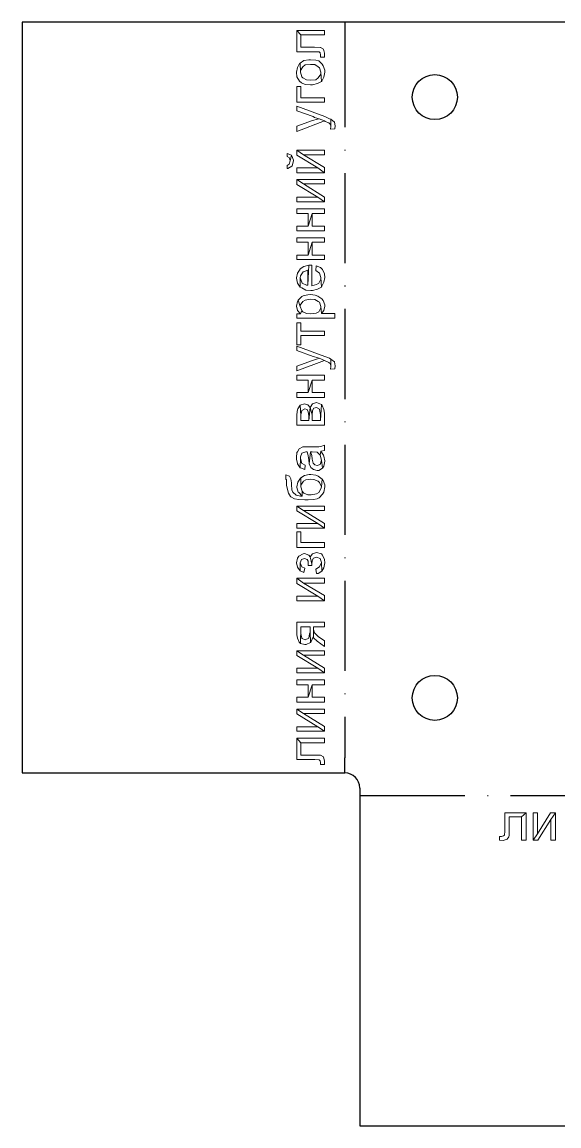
# Model space of a CAD drawing. Header units: millimetres. Extents: x -999 to 572, y 278 to 1201.
# Drawn here: x -228.5 to -157, y 278 to 425 of the extents above; entities that cross this region are included whole.
import ezdxf

# ---------------------------------------------------------------- set-up
doc = ezdxf.new("R2010")
doc.units = ezdxf.units.MM
doc.header["$MEASUREMENT"] = 0
doc.linetypes.add('ACAD_ISO10W100', pattern=[18, 12, -3, 0, -3])
doc.layers.add('Drawing', color=30, linetype='Continuous')

# ---------------------------------------------------------------- blocks, each defined once
blk = doc.blocks.new('Insert24')
at = {"color": 0}
for p, q in [((-926.14, 1500.73), (-926.14, 1400.73)), ((-721.14, 1500.73), (-926.14, 1500.73)), ((-883.14, 1500.73), (-883.14, 1498.73)), ((-883.14, 1400.73), (-883.14, 1402.73)), ((-926.14, 1400.73), (-883.14, 1400.73)), ((-881.14, 1398.73), (-881.14, 1353.73)), ((-881.14, 1397.73), (-879.14, 1397.73)), ((-881.14, 1353.73), (-745.14, 1353.73))]:
    blk.add_line(p, q, dxfattribs=at)
for centre in [(-871.14, 1490.74), (-871.14, 1410.73)]:
    blk.add_circle(centre, 3, dxfattribs=at)
blk.add_arc((-883.14, 1398.73), 2, 0, 90, dxfattribs=at)

msp = doc.modelspace()

# ---------------------------------------------------------------- linework, layer by layer
at = {"layer": 'Drawing', "linetype": 'ACAD_ISO10W100'}
for p, q in [((-185.5, 423), (-185.5, 327)), ((-181.5, 322), (-49.5, 322))]:
    msp.add_line(p, q, dxfattribs=at)
at = {"layer": 'Drawing', "color": 30, "lineweight": 0}
for points in [[(-191.87, 423.87), (-191.87, 421.03), (-189.49, 421.03), (-188.91, 421.03), (-188.8, 420.92), (-188.74, 420.63), (-188.74, 420.34), (-188.22, 420.34), (-188.22, 420.86), (-188.33, 421.38), (-188.74, 421.61), (-188.8, 421.61), (-189.55, 421.67), (-191.34, 421.67), (-191.34, 423.29)], [(-191.87, 423.87), (-191.34, 423.29), (-188.22, 423.29), (-188.22, 423.87)], [(-191.92, 418.31), (-191.87, 417.73), (-191.52, 417.15), (-191.29, 416.92), (-190.77, 416.69), (-190.07, 416.63), (-189.78, 416.63), (-189.14, 416.81), (-188.62, 417.1), (-188.68, 418.31), (-188.68, 418.08), (-189.03, 417.56), (-189.38, 417.33), (-190.07, 417.27), (-190.59, 417.33), (-191.11, 417.56), (-191.23, 417.73), (-191.4, 418.31), (-191.46, 419.53), (-191.52, 419.47), (-191.81, 418.95)], [(-191.46, 419.53), (-191.4, 418.31), (-191.4, 418.54), (-191.11, 419.06), (-190.77, 419.29), (-190.07, 419.35), (-189.49, 419.35), (-189.03, 419.06), (-188.86, 418.89), (-188.68, 418.31), (-188.62, 417.1), (-188.57, 417.15), (-188.28, 417.67), (-188.16, 418.31), (-188.16, 418.6), (-188.39, 419.18), (-188.51, 419.41), (-188.97, 419.82), (-189.38, 419.93), (-190.07, 419.99), (-190.3, 419.99), (-190.94, 419.87)], [(-191.87, 416.4), (-191.87, 414.32), (-188.22, 414.32), (-188.22, 414.9), (-191.34, 414.9), (-191.34, 416.4)], [(-191.87, 413.8), (-191.87, 413.16), (-189.72, 412.41), (-189.55, 412.29), (-188.91, 412.12), (-188.22, 411.83), (-188.1, 411.77), (-187.64, 411.6), (-187.41, 411.37), (-187.35, 411.08), (-187.35, 412.06), (-187.52, 412.12), (-188.16, 412.41)], [(-191.87, 411.13), (-191.87, 410.44), (-188.22, 411.83), (-188.91, 412.12), (-189.14, 412.06), (-189.78, 411.89)], [(-187.41, 410.73), (-186.83, 410.79), (-186.77, 411.19), (-186.89, 411.65), (-187.35, 412.06), (-187.35, 411.08)], [(-193.2, 407.49), (-193.2, 407.08), (-192.85, 406.91), (-192.79, 406.5), (-192.62, 407.26)], [(-193.2, 405.92), (-193.2, 405.52), (-193.08, 405.52), (-192.56, 405.81), (-192.5, 405.87), (-192.33, 406.5), (-192.33, 406.62), (-192.56, 407.2), (-192.62, 407.26), (-192.79, 406.5), (-192.91, 406.1)], [(-191.87, 407.95), (-191.87, 407.26), (-189.09, 405.58), (-188.22, 404.94), (-188.22, 405.64), (-191, 407.31)], [(-191.87, 407.95), (-191, 407.31), (-188.22, 407.31), (-188.22, 407.95)], [(-191.87, 405.58), (-191.87, 404.94), (-188.22, 404.94), (-189.09, 405.58)], [(-191.87, 404.02), (-191.87, 403.38), (-189.09, 401.7), (-188.22, 401.06), (-188.22, 401.7), (-191, 403.44)], [(-191.87, 404.02), (-191, 403.44), (-188.22, 403.44), (-188.22, 404.02)], [(-191.87, 401.7), (-191.87, 401.06), (-188.22, 401.06), (-189.09, 401.7)], [(-191.87, 400.14), (-191.87, 399.5), (-190.36, 399.5), (-190.36, 397.82), (-189.84, 399.5), (-188.22, 399.5), (-188.22, 400.14)], [(-191.87, 397.82), (-191.87, 397.19), (-188.22, 397.19), (-188.22, 397.82), (-189.84, 397.82), (-189.84, 399.5), (-190.36, 397.82)], [(-191.87, 396.26), (-191.87, 395.68), (-190.36, 395.68), (-190.36, 393.94), (-189.84, 395.68), (-188.22, 395.68), (-188.22, 396.26)], [(-191.87, 393.94), (-191.87, 393.37), (-188.22, 393.37), (-188.22, 393.94), (-189.84, 393.94), (-189.84, 395.68), (-190.36, 393.94)], [(-191.92, 390.93), (-191.92, 390.88), (-191.81, 390.24), (-191.46, 389.72), (-191.46, 390.93), (-191.4, 391.22), (-191.05, 391.74), (-191, 391.74), (-190.42, 391.98), (-190.42, 389.95), (-190.3, 392.61), (-190.94, 392.44), (-191.46, 392.15), (-191.46, 392.09), (-191.81, 391.57)], [(-191.46, 389.72), (-191.23, 389.6), (-190.71, 389.31), (-190.01, 389.26), (-189.78, 389.26), (-189.14, 389.43), (-188.62, 389.72), (-188.68, 390.99), (-188.68, 390.76), (-188.97, 390.24), (-189.26, 390.07), (-189.9, 389.89), (-189.9, 392.61), (-190.07, 392.61), (-190.3, 392.61), (-190.42, 389.95), (-190.59, 389.95), (-191.17, 390.24), (-191.23, 390.36), (-191.46, 390.93)], [(-189.38, 391.92), (-189.38, 391.92), (-188.86, 391.57), (-188.68, 390.99), (-188.62, 389.72), (-188.57, 389.83), (-188.28, 390.36), (-188.16, 390.99), (-188.22, 391.46), (-188.45, 392.03), (-188.74, 392.32), (-189.32, 392.56)], [(-191.69, 387.98), (-191.46, 387.11), (-191.46, 387.29), (-191.11, 387.81), (-190.77, 387.98), (-190.07, 388.1), (-189.49, 388.04), (-189.03, 387.81), (-188.86, 387.69), (-188.68, 387.11), (-188.62, 386.19), (-188.28, 386.59), (-188.16, 387.17), (-188.16, 387.35), (-188.39, 387.92), (-188.57, 388.16), (-189.09, 388.5), (-189.43, 388.62), (-190.07, 388.74), (-190.42, 388.68), (-191.05, 388.56), (-191.23, 388.45)], [(-191.92, 387.17), (-191.81, 386.59), (-191.4, 386.13), (-191.23, 386.59), (-191.46, 387.11), (-191.69, 387.98), (-191.81, 387.81)], [(-191.87, 386.13), (-191.87, 385.55), (-186.83, 385.55), (-186.83, 386.19), (-188.62, 386.19), (-188.68, 387.11), (-188.68, 386.94), (-188.97, 386.42), (-189.32, 386.25), (-190.01, 386.13), (-190.59, 386.19), (-191.11, 386.42), (-191.23, 386.59), (-191.4, 386.13)], [(-191.87, 384.97), (-191.87, 382.02), (-191.34, 382.02), (-191.34, 383.24), (-188.22, 383.24), (-188.22, 383.82), (-191.34, 383.82), (-191.34, 384.97)], [(-191.87, 381.85), (-191.87, 381.27), (-189.72, 380.46), (-189.55, 380.4), (-188.91, 380.23), (-188.22, 379.94), (-188.1, 379.88), (-187.64, 379.65), (-187.41, 379.47), (-187.35, 379.13), (-187.35, 380.11), (-187.52, 380.23), (-188.16, 380.46)], [(-191.87, 379.19), (-191.87, 378.55), (-188.22, 379.94), (-188.91, 380.23), (-189.14, 380.17), (-189.78, 379.94)], [(-187.41, 378.78), (-186.83, 378.84), (-186.77, 379.24), (-186.89, 379.76), (-187.35, 380.11), (-187.35, 379.13)], [(-191.87, 377.97), (-191.87, 377.33), (-190.36, 377.33), (-190.36, 375.65), (-189.84, 377.33), (-188.22, 377.33), (-188.22, 377.97)], [(-191.87, 375.65), (-191.87, 375.02), (-188.22, 375.02), (-188.22, 375.65), (-189.84, 375.65), (-189.84, 377.33), (-190.36, 375.65)], [(-191.87, 372.76), (-191.87, 371.31), (-188.22, 371.31), (-188.22, 372.93), (-188.28, 373.4), (-188.51, 373.92), (-188.62, 374.09), (-188.74, 371.95), (-189.84, 371.95), (-189.84, 372.7), (-190.13, 373.69), (-190.3, 371.95), (-191.34, 371.95), (-191.34, 372.59), (-191.46, 373.98), (-191.75, 373.51), (-191.81, 373.4)], [(-191.46, 373.98), (-191.34, 372.59), (-191.34, 372.7), (-191.23, 373.28), (-190.82, 373.51), (-190.53, 373.4), (-190.36, 373.11), (-190.3, 372.59), (-190.3, 371.95), (-190.13, 373.69), (-190.42, 374.03), (-190.88, 374.15)], [(-190.13, 373.69), (-189.84, 372.7), (-189.78, 373.28), (-189.61, 373.57), (-189.26, 373.69), (-188.86, 373.46), (-188.86, 373.4), (-188.74, 372.76), (-188.74, 371.95), (-188.62, 374.09), (-189.26, 374.32), (-189.78, 374.15)], [(-191.92, 367.03), (-191.92, 366.8), (-191.81, 366.22), (-191.81, 366.16), (-191.46, 365.64), (-191.4, 366.92), (-191.4, 367.09), (-191.23, 367.61), (-190.71, 367.78), (-190.53, 367.78), (-190.42, 367.44), (-190.3, 366.74), (-190.24, 366.16), (-190.07, 367.78), (-189.84, 367.78), (-189.2, 367.73), (-188.8, 367.32), (-188.8, 367.32), (-188.68, 367.84), (-188.22, 367.96), (-188.22, 368.65), (-188.68, 368.48), (-188.97, 368.42), (-189.72, 368.42), (-190.59, 368.42), (-191.11, 368.42), (-191.58, 368.19), (-191.81, 367.78), (-191.87, 367.67)], [(-190.24, 366.16), (-190.01, 365.7), (-189.67, 365.41), (-189.2, 365.29), (-188.97, 365.29), (-188.45, 365.58), (-188.62, 366.68), (-188.8, 366.1), (-189.2, 365.93), (-189.49, 366.05), (-189.72, 366.28), (-189.84, 366.8), (-189.9, 367.26), (-190.07, 367.78)], [(-188.8, 367.32), (-188.62, 366.68), (-188.45, 365.58), (-188.28, 365.87), (-188.16, 366.51), (-188.16, 366.57), (-188.28, 367.2), (-188.33, 367.32), (-188.68, 367.84)], [(-191.46, 365.64), (-191.4, 365.64), (-190.82, 365.41), (-190.77, 365.99), (-191.29, 366.28), (-191.29, 366.34), (-191.4, 366.92)], [(-193.37, 364.14), (-193.25, 364.02), (-193.25, 364.02), (-193.25, 363.33), (-193.2, 362.92), (-193.02, 362.28), (-192.73, 361.82), (-192.68, 361.76), (-192.21, 361.53), (-191.63, 361.42), (-190.82, 361.36), (-190.36, 361.36), (-189.67, 361.42), (-189.2, 361.53), (-188.91, 361.65), (-188.45, 362.11), (-188.28, 362.4), (-188.16, 363.1), (-188.16, 363.38), (-188.39, 363.96), (-188.51, 364.14), (-188.62, 363.1), (-188.68, 362.86), (-188.97, 362.34), (-189.26, 362.17), (-189.96, 362.05), (-190.42, 362.05), (-190.94, 362.28), (-191.17, 362.52), (-191.17, 361.88), (-191.4, 361.88), (-191.98, 362), (-192.44, 362.4), (-192.56, 362.69), (-192.62, 363.44), (-192.62, 363.62), (-192.68, 364.19), (-192.85, 364.54), (-193.37, 364.72)], [(-191.34, 364.31), (-191.34, 363.1), (-191.34, 363.33), (-191, 363.85), (-190.71, 364.02), (-190.07, 364.14), (-189.61, 364.08), (-189.03, 363.85), (-188.86, 363.67), (-188.62, 363.1), (-188.51, 364.14), (-189.03, 364.54), (-189.38, 364.66), (-190.01, 364.77), (-190.24, 364.77), (-190.88, 364.6)], [(-191.87, 363.1), (-191.87, 363.04), (-191.69, 362.4), (-191.63, 362.34), (-191.17, 361.88), (-191.17, 362.52), (-191.34, 363.1), (-191.34, 364.31), (-191.4, 364.25), (-191.75, 363.73)], [(-191.87, 360.55), (-191.87, 359.91), (-189.09, 358.23), (-188.22, 357.6), (-188.22, 358.23), (-191, 359.97)], [(-191.87, 360.55), (-191, 359.97), (-188.22, 359.97), (-188.22, 360.55)], [(-191.87, 358.23), (-191.87, 357.6), (-188.22, 357.6), (-189.09, 358.23)], [(-191.87, 357.13), (-191.87, 355.05), (-188.22, 355.05), (-188.22, 355.69), (-191.34, 355.69), (-191.34, 357.13)], [(-190.13, 353.78), (-189.9, 352.79), (-189.84, 353.31), (-189.67, 353.6), (-189.26, 353.72), (-188.8, 353.55), (-188.62, 353.02), (-188.57, 351.87), (-188.28, 352.33), (-188.16, 352.97), (-188.22, 353.43), (-188.45, 354.01), (-188.62, 354.18), (-189.26, 354.36), (-189.78, 354.18)], [(-191.92, 352.97), (-191.81, 352.39), (-191.46, 351.92), (-191.46, 352.97), (-191.29, 353.43), (-190.88, 353.55), (-190.53, 353.43), (-190.36, 353.2), (-190.36, 352.62), (-189.9, 352.62), (-189.9, 352.79), (-190.13, 353.78), (-190.3, 354.01), (-190.88, 354.24), (-191.05, 354.18), (-191.63, 353.89), (-191.81, 353.6)], [(-191.46, 351.92), (-190.94, 351.69), (-190.82, 352.27), (-191.23, 352.45), (-191.46, 352.97)], [(-189.38, 352.16), (-189.26, 351.58), (-189.03, 351.58), (-188.57, 351.87), (-188.62, 353.02), (-188.86, 352.45)], [(-191.87, 350.94), (-191.87, 350.25), (-189.09, 348.57), (-188.22, 347.93), (-188.22, 348.63), (-191, 350.3)], [(-191.87, 350.94), (-191, 350.3), (-188.22, 350.3), (-188.22, 350.94)], [(-191.87, 348.57), (-191.87, 347.93), (-188.22, 347.93), (-189.09, 348.57)], [(-191.87, 345.1), (-191.87, 343.42), (-191.81, 342.95), (-191.58, 342.43), (-191.4, 342.26), (-191.34, 344.46), (-190.13, 344.46), (-190.13, 343.76), (-190.07, 342.37), (-189.96, 342.49), (-189.72, 343.13), (-189.67, 343.01), (-189.67, 344.46), (-188.22, 344.46), (-188.22, 345.1)], [(-191.4, 342.26), (-190.82, 342.09), (-190.65, 342.09), (-190.07, 342.37), (-190.13, 343.76), (-190.19, 343.53), (-190.3, 342.95), (-190.77, 342.72), (-191.17, 342.9), (-191.23, 342.95), (-191.34, 343.59), (-191.34, 344.46)], [(-189.67, 343.01), (-189.2, 342.55), (-188.22, 341.85), (-188.22, 342.61), (-189.03, 343.19), (-189.09, 343.24), (-189.55, 343.65), (-189.67, 344.11), (-189.67, 344.46)], [(-191.87, 341.28), (-191.87, 340.64), (-189.09, 338.96), (-188.22, 338.32), (-188.22, 338.96), (-191, 340.7)], [(-191.87, 341.28), (-191, 340.7), (-188.22, 340.7), (-188.22, 341.28)], [(-191.87, 338.96), (-191.87, 338.32), (-188.22, 338.32), (-189.09, 338.96)], [(-191.87, 337.4), (-191.87, 336.76), (-190.36, 336.76), (-190.36, 335.08), (-189.84, 336.76), (-188.22, 336.76), (-188.22, 337.4)], [(-191.87, 335.08), (-191.87, 334.45), (-188.22, 334.45), (-188.22, 335.08), (-189.84, 335.08), (-189.84, 336.76), (-190.36, 335.08)], [(-191.87, 333.52), (-191.87, 332.88), (-189.09, 331.15), (-188.22, 330.57), (-188.22, 331.2), (-191, 332.94)], [(-191.87, 333.52), (-191, 332.94), (-188.22, 332.94), (-188.22, 333.52)], [(-191.87, 331.15), (-191.87, 330.57), (-188.22, 330.57), (-189.09, 331.15)], [(-191.87, 329.64), (-191.87, 326.81), (-189.49, 326.81), (-188.91, 326.75), (-188.8, 326.63), (-188.74, 326.4), (-188.74, 326.11), (-188.22, 326.11), (-188.22, 326.57), (-188.33, 327.15), (-188.74, 327.38), (-188.8, 327.38), (-189.55, 327.38), (-191.34, 327.38), (-191.34, 329.01)], [(-191.87, 329.64), (-191.34, 329.01), (-188.22, 329.01), (-188.22, 329.64)], [(-161.35, 319.69), (-164.19, 319.69), (-164.19, 317.26), (-164.24, 316.7), (-164.33, 316.61), (-164.61, 316.56), (-164.89, 316.56), (-164.89, 316.05), (-164.38, 316), (-163.86, 316.19), (-163.63, 316.52), (-163.58, 316.66), (-163.58, 317.36), (-163.58, 319.17), (-161.95, 319.17)], [(-161.35, 319.69), (-161.95, 319.17), (-161.95, 316.05), (-161.35, 316.05)], [(-159.81, 319.69), (-160.41, 319.69), (-160.41, 316.05), (-159.81, 316.89)], [(-157.43, 319.69), (-158.08, 319.69), (-159.81, 316.89), (-160.41, 316.05), (-159.76, 316.05), (-158.04, 318.8)], [(-157.43, 319.69), (-158.04, 318.8), (-158.04, 316.05), (-157.43, 316.05)]]:
    msp.add_lwpolyline(points, close=True, dxfattribs=at)

# ---------------------------------------------------------------- block references
msp.add_blockref('Insert24', (697.64, -1075.73))

doc.saveas('drawing.dxf')
